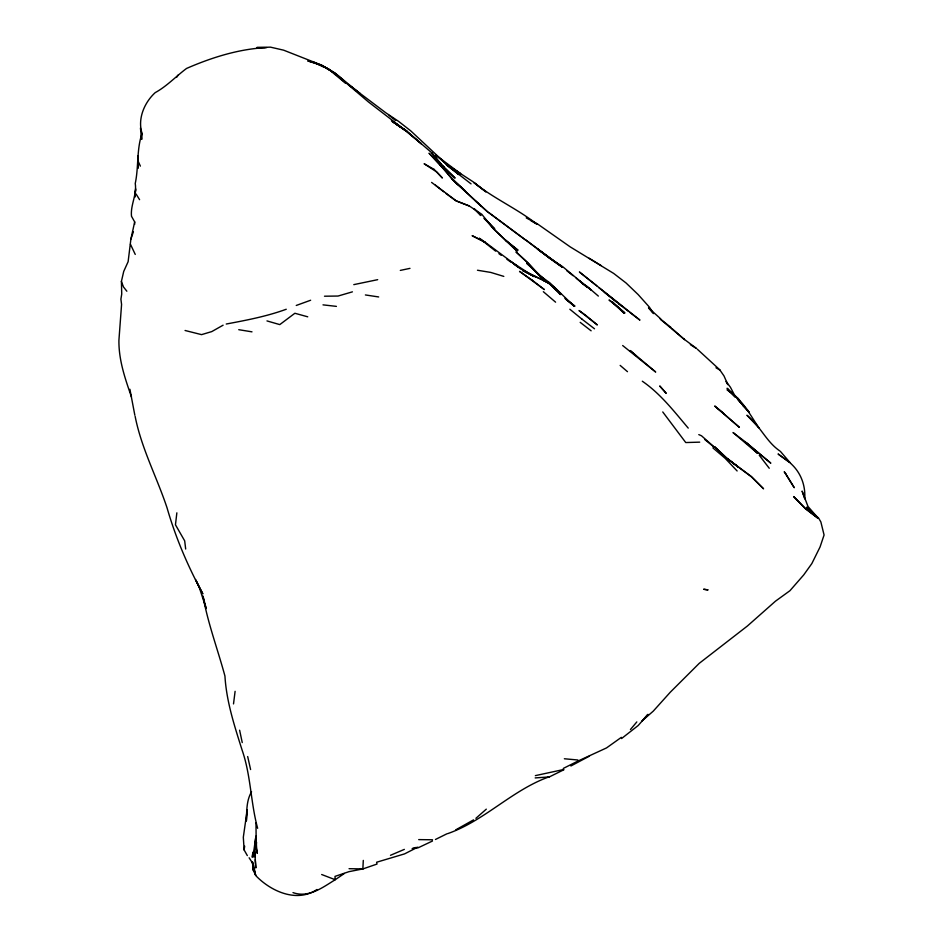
<?xml version="1.0" encoding="UTF-8"?>
<svg xmlns="http://www.w3.org/2000/svg" width="943" height="943" viewBox="0 0 943 943"><rect width="100%" height="100%" fill="white"/><g stroke="black" fill="none" stroke-linecap="round" stroke-linejoin="round"><path stroke-width="1.41" d="M134.66 224.375L134.672 221.911L131.501 216.265C130.299 205.067 137.077 194.612 135.238 183.484C138.798 166.876 136.464 149.666 142.051 133.387C137.36 118.912 144.385 102.492 155.194 92.638C166.864 86.249 175.976 76.348 186.549 68.45C211.456 57.558 239.475 48.73 266.716 47.621M316.978 889.497C296.951 903.04 271.136 891.5 256.001 875.858L252.983 869.776L253.03 862.951M253.078 856.126L255.907 836.146L255.247 841.969M255.977 822.862L256.237 848.063L257.215 853.344L256.107 842.865L254.645 850.044L255.824 867.984L255.282 859.698M246.347 820.834C246.795 810.956 246.335 800.56 251.569 791.743M141.768 139.258L142.051 133.387M293.002 892.608C308.644 898.266 322.6 887.457 335.225 879.725L335.001 876.389L348.981 871.662L362.866 868.927L363.291 860.405M256.543 842.193L256.237 848.063L256.107 842.865M252.5 861.725L252.983 869.776M252.842 856.185L253.101 852.024L251.981 857.046M246.406 820.74L247.231 809.683L243.318 837.254L244.131 849.949L247.325 855.596M131.454 396.909C125.077 378.52 118.629 359.967 118.924 340.187L121.576 304.424L120.904 299.131L121.73 294.063L121.411 281.438L123.722 271.407L128.13 261.683L130.888 239.133L134.672 221.911M134.814 196.993L135.651 188.73M134.873 196.875L135.674 189.791M176.86 512.839L175.457 524.779L184.687 540.858L185.677 549.026M233.51 703.914L235.102 691.325M244.131 849.949L244.673 846.142M254.657 845.777L255.046 843.231M130.888 239.133L133.399 231.719M255.895 846.036L254.645 850.044L255.093 856.939M176.577 77.397L178.215 74.992M630.431 729.54L636.82 721.914M475.909 818.3L486.305 809.153M621.555 738.558L638.222 725.497L647.971 714.334L642.1 720.876L653.263 711.14L670.308 692.186L699.235 663.342L747.41 625.999L775.464 601.186L789.928 590.719L803.684 574.959L811.84 563.572L820.045 546.999L824.076 535.011L820.87 521.962L818.607 518.061L806.642 507.216L816.402 516.127L807.998 506.485L802.104 491.079L804.733 498.859C805.617 485.291 800.843 472.608 790.788 463.496M621.366 737.343L606.514 747.929L577.788 761.142L563.348 768.404L563.266 769.594L535.365 775.629M344.313 873.513L335.225 879.725L321.669 874.515M455.752 829.852L473.551 819.868M223.102 325.194L211.762 331.594L201.554 334.635L185.064 330.486M570.892 765.987L589.469 756.121M417.82 847.144L404.571 853.886L376.634 862.232L377.011 864.059L363.114 868.857M435.466 839.47L446.911 833.801M563.973 769.7L549.298 776.938L535.176 777.916M432.472 841.026L418.386 847.686L412.15 848.641L416.276 847.38M390.485 855.301L404.347 849.384M549.569 776.667C512.391 789.762 484.796 820.693 447.713 833.624M310.636 300.239L296.255 305.461M286.248 309.257C266.728 316.388 246.547 320.219 226.237 324.027M352.411 291.847L338.054 296.043L324.486 296.208M400.315 270.405L409.981 268.366M377.683 279.67L353.79 284.633M699.706 442.149L685.75 442.55L662.752 411.95M265.254 47.633L256.861 47.527L270.452 47.15L283.619 50.168L322.365 65.421L333.48 72.505M418.704 839.612L432.507 839.777M349.063 868.692L362.855 868.916M564.362 758.761L577.87 759.999M323.001 304.86L336.415 306.381M365.389 294.947L378.673 296.951M238.744 329.696L251.993 331.842M306.345 894.235L307.112 894.353M477.476 270.24L490.749 272.421L503.81 276.393M307.736 316.813L294.876 313.265L279.788 324.604L266.975 320.915M330.003 69.782L320.832 65.126L307.807 60.965C322.388 64.395 335.661 71.774 345.727 82.96L333.256 72.033L368.371 101.891L405.242 130.275L397.003 124.724M484.513 218.399L493.578 228.878L505.46 240.111L518.025 250.213L505.696 240.453L493.578 228.878L481.826 214.309L469.319 205.998L456.388 200.953L431.588 182.412M456.388 200.953L469.319 205.998M698.787 434.605L701.498 435.784L713.816 446.676M495.629 251.133L479.315 238.237L485.15 242.327L472.125 235.679L484.891 242.033L518.237 266.869L509.609 260.775L534.021 276.57L522.728 270.287L548.378 282.676L560.448 294.593C552.02 280.979 535.565 278.303 522.799 270.441L523.542 270.794M522.799 270.441L536.308 277.065M526.253 217.904L537.486 223.927L570.244 246.901L613.693 273.435L626.058 282.983L638.152 294.57L649.385 307.123L653.558 313.606M320.832 65.126L313.489 62.191L324.062 67.271M324.262 66.965L335.696 73.589L360.285 93.758L348.639 84.752L385.805 112.795L398.417 121.246L410.676 130.818L447.347 165.049L435.572 154.9L460.691 173.771L448.562 165.779L473.622 182.14L485.963 191.889L473.999 182.647C493.672 198.419 517.059 208.627 536.944 224.186L530.98 220.745M601.115 265.584L589.092 258.217M715.985 367.77L719.768 369.998M331.641 71.751L345.48 83.208M324.156 66.929L332.313 71.809M391.416 120.704L394.964 122.932M690.37 344.631L696.205 348.356M396.343 124.429L406.716 131.124L431.187 152.306L442.232 166.168L431.611 152.719L443.788 167.076L443.092 166.345L455.092 178.097L439.45 162.95M393.467 122.354L405.796 130.405L421.38 143.819L402.861 128.543L406.716 131.124L396.143 123.757M582.609 283.572L591.273 290.02L579.686 280.943L586.735 286.696M405.985 130.641L406.716 131.124M392.276 121.659L394.563 123.203M660.784 319.583L684.441 339.539L683.734 338.914L696.134 348.156M555.415 262.472L562.358 267.282M513.699 264.075L521.562 269.568M498.918 253.679L501.204 255.294M506.91 259.301L510.328 261.718M583.399 283.867L562.888 266.834L550.358 258.606L537.239 248.846L562.087 266.916L525.581 239.864L554.26 261.671M789.786 462.447L778.081 453.984L790.529 463.166L780.615 451.638M726.747 458.357L751.312 476.463L763.571 488.828L751.5 476.91L727.312 458.746L738.381 467.15L726.039 457.367L714.594 446.734L725.733 457.379M445.78 193.362L455.752 200.706M396.084 123.757L405.101 130.405M642.313 381.22C660.513 393.726 674.115 411.419 688.237 428.11M622.663 345.527L655.703 372.037L630.183 350.548L635.759 355.499M458.569 174.42L446.334 164.754L471.052 183.873M538.276 249.6L551.054 259.29M629.429 312.109L639.932 320.101L579.379 271.973L596.695 285.776M457.308 173.465L458.675 174.502M598.864 287.627L628.262 311.225M581.902 319.099L594.503 328.789M566.767 299.874L574.912 306.18L564.928 298.389M580.181 322.353L591.131 330.816M389.117 115.388L395.612 120.539M780.073 451.108C766.176 441.784 760.471 426.036 746.939 415.238L758.903 427.851C749.614 414.13 741.941 398.653 727.077 389.754L738.522 399.16L740.396 402.343M566.684 270.606L573.026 275.651M659.935 318.64L670.992 327.504M604.31 292.259L616.404 301.949M435.43 185.158L443.646 191.735M618.561 303.681L621.791 306.298M716.574 407.529L714.711 406.009L739.359 427.32L716.574 407.529L724.106 413.812M569.831 309.221L582.114 319.264M704.645 439.414L714.099 447.147M576.208 278.22L587.006 287.214M565.505 298.919L574.134 306.18L549.922 282.888L538.205 274.448L545.691 280.543L526.807 263.356L539.172 274.908L527.691 262.578L515.998 251.899L528.363 263.521L541.683 278.067M543.333 291.693L555.592 302.173M712.884 447.878L725.132 458.31L737.12 470.97M586.098 285.564L598.357 296.09M620.164 365.401L627.484 371.683M451.52 178.569L465.453 191.123L451.52 178.569L439.921 164.294L441.253 165.956L429.041 153.202L458.05 184.71L451.85 178.934L487.637 211.88L475.425 200.953M719.768 369.797L697.207 349.099M672.088 328.647L684.441 339.539M660.689 318.828L648.501 307.866L652.615 312.734M480.671 205.786L453.241 180.313M742.565 405.337L748.094 410.594M483.995 218.375L494.745 228.937L484.584 218.422M443.092 166.345L443.705 166.958M748.931 411.832L737.391 398.936L749.343 412.586M734.821 396.944L727.112 388.245L738.522 399.16L737.839 398.323L739.359 400.787M126.857 291.222L123.474 286.931L121.411 281.438M759.256 455.245L769.252 468.27M249.117 857.776L252.936 863.682M720.016 370.186L724.012 375.962L727.819 384.661M136.051 193.975L139.588 199.68M195.555 579.509L202.839 593.831C187.975 566.519 175.704 537.84 167.076 507.935C156.915 477.264 141.426 448.432 135.132 416.323M135.25 254.421L130.452 244.249M727.242 383.766L726.145 381.455L730.436 387.267L735.717 397.38M140.377 166.121L138.02 160.935L137.973 168.326L137.843 155.725M196.109 580.57L199.503 588.161L206.199 608.541L202.981 596.059C207.896 623.429 217.75 649.397 224.941 676.06C226.438 701.474 234.477 725.957 242.103 750.086L242.268 750.569C250.956 775.794 250.661 802.752 257.639 828.296M252.217 862.267L255.636 875.352L253.667 865.497M134.825 415.168L129.91 389.282M247.679 756.545L250.602 769.547M239.616 730.2L242.245 742.589M253.172 857.046L252.724 854.181L252.771 856.774M140.448 127.965L141.556 139.316M707.851 589.882L703.796 589.281L707.851 589.882M548.814 282.971L542.814 280.071L549.085 283.265L561.262 294.381L548.814 282.971M434.145 169.41L424.126 163.752L436.798 172.003L442.385 178.003L434.145 169.41M612.467 302.125L609.037 300.015L624.903 313.005L612.467 302.125L624.089 313.229L612.467 302.125M531.911 279.965L519.546 271.372L544.382 289.607L531.911 279.965M525.251 239.77L488.356 212.316L525.251 239.77M585.261 314.997L579.026 310.518L597.332 324.946L585.261 314.997M805.652 508.914L793.629 496.56L805.475 508.56L818.029 518.308L805.652 508.914M745.253 441.807L733.029 432.531L757.547 453.347L745.253 441.807M770.679 463.06L746.125 442.55L770.679 463.06M509.739 244.119L505.46 240.111L517.118 251.262L509.739 244.119M480.058 214.627L474.011 208.556L480.895 215.534L480.058 214.627M665.051 391.934L659.711 385.97L666.218 393.372L665.051 391.934M785.802 473.916L784.234 471.712L794.265 487.731L785.802 473.916"/></g></svg>
